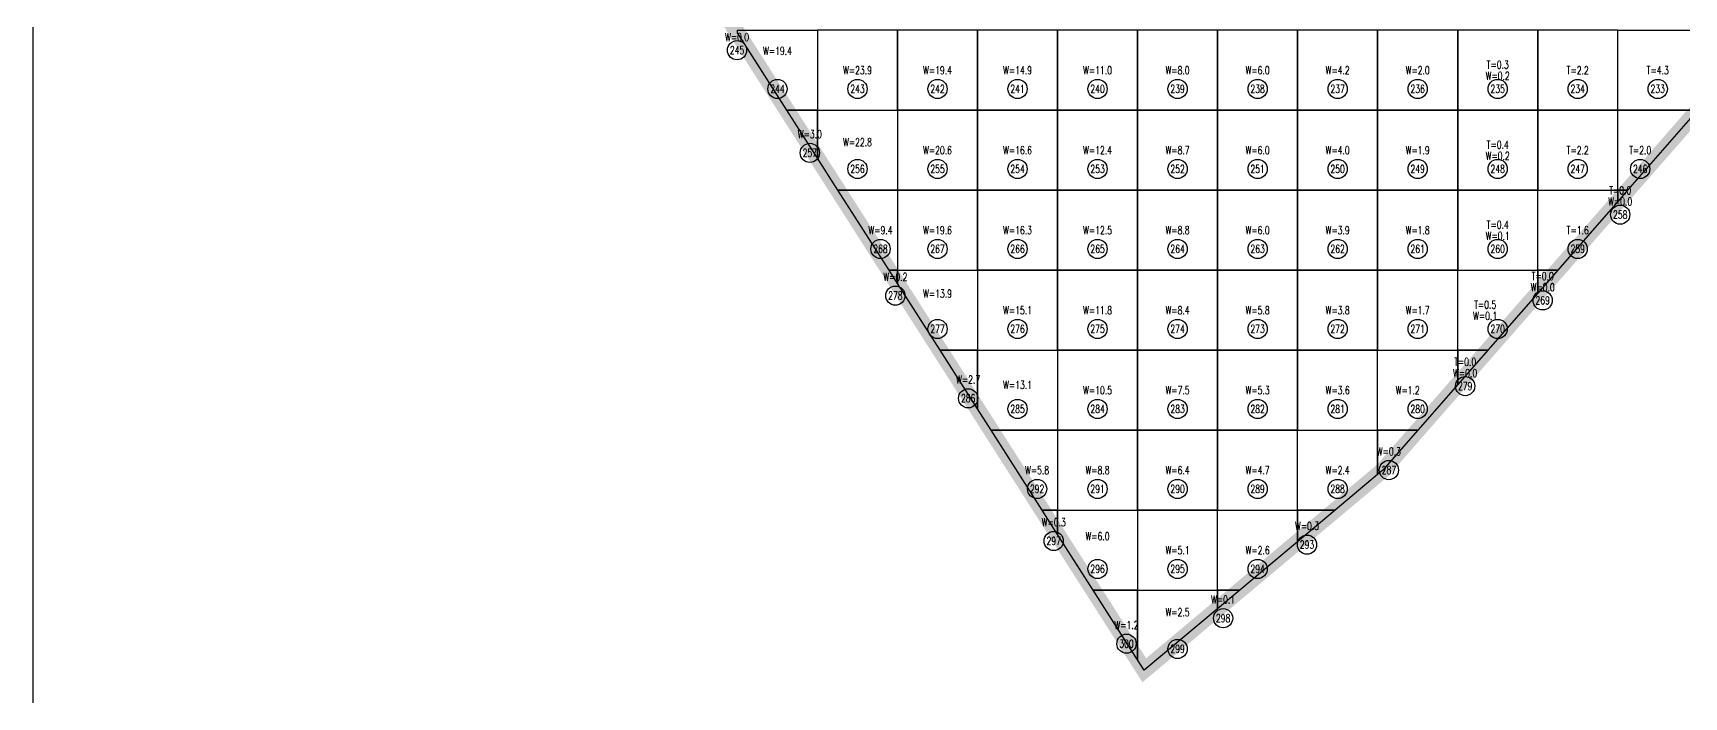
# Model space of a CAD drawing. Extents: x 4283 to 40403, y 1134 to 1764.
# Drawn here: x 21163.5 to 21249.4, y 1572.9 to 1607.4 of the extents above; entities that cross this region are included whole.
import ezdxf
from ezdxf.enums import TextEntityAlignment as Align

# ---------------------------------------------------------------- set-up
doc = ezdxf.new("R2010")
doc.units = 0
for name, color, linetype in [('tdz_25-4方格网', 2, 'Continuous'), ('tdz_25-4方格网计算', 7, 'Continuous'), ('tdz_土方计算图', 7, 'Continuous'), ('tdz_格田', 6, 'Continuous')]:
    doc.layers.add(name, color=color, linetype=linetype)
doc.styles.add('GLandNum', font='txt_____.ttf', dxfattribs={"width": 0.7, "height": 0.5})

msp = doc.modelspace()

# ---------------------------------------------------------------- linework, layer by layer
at = {"layer": 'tdz_25-4方格网', "linetype": 'Continuous'}
for points in [[(21200.139, 1607.446, 2827.533), (21200.139, 1607.58, 2827.535), (21204.306, 1607.58, 2827.351), (21204.306, 1603.413, 2827.409), (21202.713, 1603.413, 2827.444)], [(21204.306, 1607.58, 2827.351), (21204.306, 1603.413, 2827.409), (21208.473, 1603.413, 2827.256), (21208.473, 1607.58, 2827.144)], [(21208.473, 1607.58, 2827.144), (21208.473, 1603.413, 2827.256), (21212.639, 1603.413, 2827.083), (21212.639, 1607.58, 2826.961)], [(21212.639, 1607.58, 2826.961), (21212.639, 1603.413, 2827.083), (21216.806, 1603.413, 2826.91), (21216.806, 1607.58, 2826.778)], [(21216.806, 1607.58, 2826.778), (21216.806, 1603.413, 2826.91), (21220.973, 1603.413, 2826.738), (21220.973, 1607.58, 2826.667)], [(21220.973, 1607.58, 2826.667), (21220.973, 1603.413, 2826.738), (21225.139, 1603.413, 2826.609), (21225.139, 1607.58, 2826.558)], [(21225.139, 1607.58, 2826.558), (21225.139, 1603.413, 2826.609), (21229.306, 1603.413, 2826.512), (21229.306, 1607.58, 2826.511)], [(21229.306, 1607.58, 2826.511), (21229.306, 1603.413, 2826.512), (21233.473, 1603.413, 2826.416), (21233.473, 1607.58, 2826.394)], [(21233.473, 1607.58, 2826.394), (21233.473, 1603.413, 2826.416), (21237.639, 1603.413, 2826.318), (21237.639, 1607.58, 2826.294)], [(21237.639, 1607.58, 2826.294), (21237.639, 1603.413, 2826.318), (21241.806, 1603.413, 2826.219), (21241.806, 1607.58, 2826.198)], [(21241.806, 1607.58, 2826.198), (21241.806, 1603.413, 2826.219), (21245.973, 1603.413, 2826.119), (21245.973, 1607.58, 2826.099)], [(21250.134, 1603.413, 2826.048), (21245.973, 1603.413, 2826.119), (21245.973, 1607.58, 2826.099), (21250.139, 1607.58, 2826), (21250.139, 1603.42, 2826.048)], [(21202.713, 1603.413, 2827.444), (21204.306, 1603.413, 2827.409), (21204.306, 1600.916, 2827.378)], [(21204.306, 1600.916, 2827.378), (21204.306, 1603.413, 2827.409), (21208.473, 1603.413, 2827.256), (21208.473, 1599.246, 2827.25), (21205.371, 1599.246, 2827.332)], [(21208.473, 1603.413, 2827.256), (21208.473, 1599.246, 2827.25), (21212.639, 1599.246, 2827.107), (21212.639, 1603.413, 2827.083)], [(21212.639, 1603.413, 2827.083), (21212.639, 1599.246, 2827.107), (21216.806, 1599.246, 2826.952), (21216.806, 1603.413, 2826.91)], [(21216.806, 1603.413, 2826.91), (21216.806, 1599.246, 2826.952), (21220.973, 1599.246, 2826.782), (21220.973, 1603.413, 2826.738)], [(21220.973, 1603.413, 2826.738), (21220.973, 1599.246, 2826.782), (21225.139, 1599.246, 2826.634), (21225.139, 1603.413, 2826.609)], [(21225.139, 1603.413, 2826.609), (21225.139, 1599.246, 2826.634), (21229.306, 1599.246, 2826.537), (21229.306, 1603.413, 2826.512)], [(21229.306, 1603.413, 2826.512), (21229.306, 1599.246, 2826.537), (21233.473, 1599.246, 2826.438), (21233.473, 1603.413, 2826.416)], [(21233.473, 1603.413, 2826.416), (21233.473, 1599.246, 2826.438), (21237.639, 1599.246, 2826.338), (21237.639, 1603.413, 2826.318)], [(21237.639, 1603.413, 2826.318), (21237.639, 1599.246, 2826.338), (21241.806, 1599.246, 2826.239), (21241.806, 1603.413, 2826.219)], [(21241.806, 1603.413, 2826.219), (21241.806, 1599.246, 2826.239), (21245.973, 1599.246, 2826.154), (21245.973, 1603.413, 2826.119)], [(21245.973, 1603.413, 2826.119), (21250.134, 1603.413, 2826.048), (21246.49, 1599.246, 2826.148), (21245.973, 1599.246, 2826.154)], [(21205.371, 1599.246, 2827.332), (21208.473, 1599.246, 2827.25), (21208.473, 1595.08, 2827.217), (21208.03, 1595.08, 2827.222)], [(21208.473, 1599.246, 2827.25), (21208.473, 1595.08, 2827.217), (21212.639, 1595.08, 2827.09), (21212.639, 1599.246, 2827.107)], [(21212.639, 1599.246, 2827.107), (21212.639, 1595.08, 2827.09), (21216.806, 1595.08, 2826.954), (21216.806, 1599.246, 2826.952)], [(21216.806, 1599.246, 2826.952), (21216.806, 1595.08, 2826.954), (21220.973, 1595.08, 2826.799), (21220.973, 1599.246, 2826.782)], [(21220.973, 1599.246, 2826.782), (21220.973, 1595.08, 2826.799), (21225.139, 1595.08, 2826.656), (21225.139, 1599.246, 2826.634)], [(21225.139, 1599.246, 2826.634), (21225.139, 1595.08, 2826.656), (21229.306, 1595.08, 2826.557), (21229.306, 1599.246, 2826.537)], [(21229.306, 1599.246, 2826.537), (21229.306, 1595.08, 2826.557), (21233.473, 1595.08, 2826.458), (21233.473, 1599.246, 2826.438)], [(21233.473, 1599.246, 2826.438), (21233.473, 1595.08, 2826.458), (21237.639, 1595.08, 2826.358), (21237.639, 1599.246, 2826.338)], [(21237.639, 1599.246, 2826.338), (21237.639, 1595.08, 2826.358), (21241.806, 1595.08, 2826.261), (21241.806, 1599.246, 2826.239)], [(21242.847, 1595.08, 2826.249), (21241.806, 1595.08, 2826.261), (21241.806, 1599.246, 2826.239), (21245.973, 1599.246, 2826.154), (21245.973, 1598.655, 2826.163)], [(21245.973, 1599.246, 2826.154), (21246.49, 1599.246, 2826.148), (21245.973, 1598.655, 2826.163)], [(21208.03, 1595.08, 2827.222), (21208.473, 1595.08, 2827.217), (21208.473, 1594.386, 2827.203)], [(21208.473, 1594.386, 2827.203), (21208.473, 1595.08, 2827.217), (21212.639, 1595.08, 2827.09), (21212.639, 1590.913, 2827.059), (21210.689, 1590.913, 2827.111)], [(21212.639, 1595.08, 2827.09), (21212.639, 1590.913, 2827.059), (21216.806, 1590.913, 2826.931), (21216.806, 1595.08, 2826.954)], [(21216.806, 1595.08, 2826.954), (21216.806, 1590.913, 2826.931), (21220.973, 1590.913, 2826.802), (21220.973, 1595.08, 2826.799)], [(21220.973, 1595.08, 2826.799), (21220.973, 1590.913, 2826.802), (21225.139, 1590.913, 2826.657), (21225.139, 1595.08, 2826.656)], [(21225.139, 1595.08, 2826.656), (21225.139, 1590.913, 2826.657), (21229.306, 1590.913, 2826.577), (21229.306, 1595.08, 2826.557)], [(21229.306, 1595.08, 2826.557), (21229.306, 1590.913, 2826.577), (21233.473, 1590.913, 2826.478), (21233.473, 1595.08, 2826.458)], [(21233.473, 1595.08, 2826.458), (21233.473, 1590.913, 2826.478), (21237.639, 1590.913, 2826.378), (21237.639, 1595.08, 2826.358)], [(21239.203, 1590.913, 2826.35), (21237.639, 1590.913, 2826.378), (21237.639, 1595.08, 2826.358), (21241.806, 1595.08, 2826.261), (21241.806, 1593.89, 2826.278)], [(21241.806, 1595.08, 2826.261), (21242.847, 1595.08, 2826.249), (21241.806, 1593.89, 2826.278)], [(21210.689, 1590.913, 2827.111), (21212.639, 1590.913, 2827.059), (21212.639, 1587.856, 2827.029)], [(21212.639, 1587.856, 2827.029), (21212.639, 1590.913, 2827.059), (21216.806, 1590.913, 2826.931), (21216.806, 1586.746, 2826.899), (21213.347, 1586.746, 2827)], [(21216.806, 1590.913, 2826.931), (21216.806, 1586.746, 2826.899), (21220.973, 1586.746, 2826.771), (21220.973, 1590.913, 2826.802)], [(21220.973, 1590.913, 2826.802), (21220.973, 1586.746, 2826.771), (21225.139, 1586.746, 2826.661), (21225.139, 1590.913, 2826.657)], [(21225.139, 1590.913, 2826.657), (21225.139, 1586.746, 2826.661), (21229.306, 1586.746, 2826.582), (21229.306, 1590.913, 2826.577)], [(21229.306, 1590.913, 2826.577), (21229.306, 1586.746, 2826.582), (21233.473, 1586.746, 2826.498), (21233.473, 1590.913, 2826.478)], [(21235.56, 1586.746, 2826.451), (21233.473, 1586.746, 2826.498), (21233.473, 1590.913, 2826.478), (21237.639, 1590.913, 2826.378), (21237.639, 1589.125, 2826.393)], [(21237.639, 1590.913, 2826.378), (21239.203, 1590.913, 2826.35), (21237.639, 1589.125, 2826.393)], [(21213.347, 1586.746, 2827), (21216.806, 1586.746, 2826.899), (21216.806, 1582.58, 2826.868), (21216.006, 1582.58, 2826.888)], [(21216.806, 1586.746, 2826.899), (21216.806, 1582.58, 2826.868), (21220.973, 1582.58, 2826.74), (21220.973, 1586.746, 2826.771)], [(21220.973, 1586.746, 2826.771), (21220.973, 1582.58, 2826.74), (21225.139, 1582.58, 2826.667), (21225.139, 1586.746, 2826.661)], [(21225.139, 1586.746, 2826.661), (21225.139, 1582.58, 2826.667), (21229.306, 1582.58, 2826.592), (21229.306, 1586.746, 2826.582)], [(21231.257, 1582.58, 2826.535), (21229.306, 1582.58, 2826.592), (21229.306, 1586.746, 2826.582), (21233.473, 1586.746, 2826.498), (21233.473, 1584.438, 2826.505)], [(21233.473, 1586.746, 2826.498), (21235.56, 1586.746, 2826.451), (21233.73, 1584.653, 2826.502), (21233.473, 1584.438, 2826.505)], [(21216.006, 1582.58, 2826.888), (21216.806, 1582.58, 2826.868), (21216.806, 1581.326, 2826.855)], [(21216.806, 1581.326, 2826.855), (21216.806, 1582.58, 2826.868), (21220.973, 1582.58, 2826.74), (21220.973, 1578.413, 2826.708), (21218.665, 1578.413, 2826.778)], [(21220.973, 1582.58, 2826.74), (21220.973, 1578.413, 2826.708), (21225.139, 1578.413, 2826.65), (21225.139, 1582.58, 2826.667)], [(21226.29, 1578.413, 2826.601), (21225.139, 1578.413, 2826.65), (21225.139, 1582.58, 2826.667), (21229.306, 1582.58, 2826.592), (21229.306, 1580.943, 2826.561)], [(21229.306, 1582.58, 2826.592), (21231.257, 1582.58, 2826.535), (21229.306, 1580.943, 2826.561)], [(21218.665, 1578.413, 2826.778), (21220.973, 1578.413, 2826.708), (21220.973, 1574.795, 2826.682)], [(21220.973, 1574.795, 2826.682), (21220.973, 1578.413, 2826.708), (21225.139, 1578.413, 2826.65), (21225.139, 1577.448, 2826.616), (21221.323, 1574.246, 2826.667)], [(21225.139, 1578.413, 2826.65), (21226.29, 1578.413, 2826.601), (21225.139, 1577.448, 2826.616)]]:
    msp.add_polyline3d(points, close=True, dxfattribs=at)
at = {"layer": 'tdz_25-4方格网计算', "color": 7, "linetype": 'Continuous'}
for centre in [(21200.118, 1606.541), (21202.223, 1604.524), (21206.389, 1604.524), (21210.556, 1604.524), (21214.723, 1604.524), (21218.889, 1604.524), (21223.056, 1604.524), (21227.223, 1604.524), (21231.389, 1604.524), (21235.556, 1604.524), (21239.723, 1604.524), (21243.889, 1604.524), (21248.056, 1604.524), (21203.908, 1601.192), (21206.389, 1600.357), (21210.556, 1600.357), (21214.723, 1600.357), (21218.889, 1600.357), (21223.056, 1600.357), (21227.223, 1600.357), (21231.389, 1600.357), (21235.556, 1600.357), (21239.723, 1600.357), (21243.889, 1600.357), (21247.142, 1600.357), (21246.102, 1597.978), (21207.587, 1596.191), (21210.556, 1596.191), (21214.723, 1596.191), (21218.889, 1596.191), (21223.056, 1596.191), (21227.223, 1596.191), (21231.389, 1596.191), (21235.556, 1596.191), (21239.723, 1596.191), (21243.889, 1596.191), (21208.362, 1593.76), (21242.066, 1593.512), (21210.556, 1592.024), (21214.723, 1592.024), (21218.889, 1592.024), (21223.056, 1592.024), (21227.223, 1592.024), (21231.389, 1592.024), (21235.556, 1592.024), (21239.723, 1592.024), (21238.03, 1589.047), (21212.152, 1588.412), (21214.723, 1587.857), (21218.889, 1587.857), (21223.056, 1587.857), (21227.223, 1587.857), (21231.389, 1587.857), (21235.556, 1587.857), (21234.059, 1584.674), (21215.741, 1583.691), (21218.889, 1583.691), (21223.056, 1583.691), (21227.223, 1583.691), (21231.389, 1583.691), (21216.606, 1580.98), (21229.794, 1580.789), (21218.889, 1579.524), (21223.056, 1579.524), (21227.223, 1579.524), (21225.427, 1576.958), (21220.396, 1575.632), (21223.056, 1575.357)]:
    msp.add_circle(centre, 0.5, dxfattribs=at)
at = {"layer": 'tdz_土方计算图', "linetype": 'Continuous'}
msp.add_lwpolyline([(21163.46, 1512.357), (21163.46, 1512.357), (21163.46, 1672.357), (21163.46, 1672.357)], dxfattribs=at)
at = {"layer": 'tdz_格田', "linetype": 'Continuous', "lineweight": 60, "const_width": 0.833}
msp.add_lwpolyline([(21221.323, 1574.246), (21183.473, 1633.566), (21229.787, 1670.468), (21273.447, 1630.074), (21233.73, 1584.653), (21221.323, 1574.246)], close=True, dxfattribs=at)

# ---------------------------------------------------------------- texts
at = {"layer": 'tdz_25-4方格网计算', "color": 173, "linetype": 'Continuous', "style": 'GLandNum', "width": 0.7}
for s, p in [('W=0.0', (21200.118, 1607.221)), ('W=19.4', (21202.223, 1606.504)), ('W=23.9', (21206.389, 1605.496)), ('W=19.4', (21210.556, 1605.496)), ('W=14.9', (21214.723, 1605.496)), ('W=11.0', (21218.889, 1605.496)), ('W=8.0', (21223.056, 1605.496)), ('W=6.0', (21227.223, 1605.496)), ('W=4.2', (21231.389, 1605.496)), ('W=2.0', (21235.556, 1605.496)), ('W=0.2', (21239.723, 1605.205)), ('W=3.0', (21203.908, 1602.164)), ('W=22.8', (21206.389, 1601.747)), ('W=20.6', (21210.556, 1601.33)), ('W=16.6', (21214.723, 1601.33)), ('W=12.4', (21218.889, 1601.33)), ('W=8.7', (21223.056, 1601.33)), ('W=6.0', (21227.223, 1601.33)), ('W=4.0', (21231.389, 1601.33)), ('W=1.9', (21235.556, 1601.33)), ('W=0.2', (21239.723, 1601.038)), ('W=0.0', (21246.102, 1598.659)), ('W=9.4', (21207.587, 1597.163)), ('W=19.6', (21210.556, 1597.163)), ('W=16.3', (21214.723, 1597.163)), ('W=12.5', (21218.889, 1597.163)), ('W=8.8', (21223.056, 1597.163)), ('W=6.0', (21227.223, 1597.163)), ('W=3.9', (21231.389, 1597.163)), ('W=1.8', (21235.556, 1597.163)), ('W=0.1', (21239.723, 1596.871)), ('W=0.2', (21208.362, 1594.733)), ('W=13.9', (21210.556, 1593.864)), ('W=0.0', (21242.066, 1594.193)), ('W=15.1', (21214.723, 1592.996)), ('W=11.8', (21218.889, 1592.996)), ('W=8.4', (21223.056, 1592.996)), ('W=5.8', (21227.223, 1592.996)), ('W=3.8', (21231.389, 1592.996)), ('W=1.7', (21235.556, 1592.996)), ('W=0.1', (21239.072, 1592.705)), ('W=2.7', (21212.152, 1589.384)), ('W=0.0', (21238.03, 1589.727)), ('W=13.1', (21214.723, 1589.107)), ('W=10.5', (21218.889, 1588.83)), ('W=7.5', (21223.056, 1588.83)), ('W=5.3', (21227.223, 1588.83)), ('W=3.6', (21231.389, 1588.83)), ('W=1.2', (21235.036, 1588.83)), ('W=0.3', (21234.059, 1585.646)), ('W=5.8', (21215.741, 1584.663)), ('W=8.8', (21218.889, 1584.663)), ('W=6.4', (21223.056, 1584.663)), ('W=4.7', (21227.223, 1584.663)), ('W=2.4', (21231.389, 1584.663)), ('W=0.3', (21216.606, 1581.953)), ('W=0.3', (21229.794, 1581.761)), ('W=6.0', (21218.889, 1581.224)), ('W=5.1', (21223.056, 1580.496)), ('W=2.6', (21227.223, 1580.496)), ('W=2.5', (21223.056, 1577.267)), ('W=0.1', (21225.427, 1577.93)), ('W=1.2', (21220.396, 1576.604))]:
    msp.add_text(s, height=0.4167, dxfattribs=at).set_placement(p, align=Align.MIDDLE_CENTER)
at = {"layer": 'tdz_25-4方格网计算', "color": 7, "linetype": 'Continuous', "style": 'GLandNum', "width": 0.7}
for s, p in [('245', (21200.118, 1606.541)), ('244', (21202.223, 1604.524)), ('243', (21206.389, 1604.524)), ('242', (21210.556, 1604.524)), ('241', (21214.723, 1604.524)), ('240', (21218.889, 1604.524)), ('239', (21223.056, 1604.524)), ('238', (21227.223, 1604.524)), ('237', (21231.389, 1604.524)), ('236', (21235.556, 1604.524)), ('235', (21239.723, 1604.524)), ('234', (21243.889, 1604.524)), ('233', (21248.056, 1604.524)), ('257', (21203.908, 1601.192)), ('256', (21206.389, 1600.357)), ('255', (21210.556, 1600.357)), ('254', (21214.723, 1600.357)), ('253', (21218.889, 1600.357)), ('252', (21223.056, 1600.357)), ('251', (21227.223, 1600.357)), ('250', (21231.389, 1600.357)), ('249', (21235.556, 1600.357)), ('248', (21239.723, 1600.357)), ('247', (21243.889, 1600.357)), ('246', (21247.142, 1600.357)), ('258', (21246.102, 1597.978)), ('268', (21207.587, 1596.191)), ('267', (21210.556, 1596.191)), ('266', (21214.723, 1596.191)), ('265', (21218.889, 1596.191)), ('264', (21223.056, 1596.191)), ('263', (21227.223, 1596.191)), ('262', (21231.389, 1596.191)), ('261', (21235.556, 1596.191)), ('260', (21239.723, 1596.191)), ('259', (21243.889, 1596.191)), ('278', (21208.362, 1593.76)), ('269', (21242.066, 1593.512)), ('277', (21210.556, 1592.024)), ('276', (21214.723, 1592.024)), ('275', (21218.889, 1592.024)), ('274', (21223.056, 1592.024)), ('273', (21227.223, 1592.024)), ('272', (21231.389, 1592.024)), ('271', (21235.556, 1592.024)), ('270', (21239.723, 1592.024)), ('286', (21212.152, 1588.412)), ('279', (21238.03, 1589.047)), ('285', (21214.723, 1587.857)), ('284', (21218.889, 1587.857)), ('283', (21223.056, 1587.857)), ('282', (21227.223, 1587.857)), ('281', (21231.389, 1587.857)), ('280', (21235.556, 1587.857)), ('287', (21234.059, 1584.674)), ('292', (21215.741, 1583.691)), ('291', (21218.889, 1583.691)), ('290', (21223.056, 1583.691)), ('289', (21227.223, 1583.691)), ('288', (21231.389, 1583.691)), ('297', (21216.606, 1580.98)), ('293', (21229.794, 1580.789)), ('296', (21218.889, 1579.524)), ('295', (21223.056, 1579.524)), ('294', (21227.223, 1579.524)), ('298', (21225.427, 1576.958)), ('300', (21220.396, 1575.632)), ('299', (21223.056, 1575.357))]:
    msp.add_text(s, height=0.4167, dxfattribs=at).set_placement(p, align=Align.MIDDLE_CENTER)
at = {"layer": 'tdz_25-4方格网计算', "color": 2, "linetype": 'Continuous', "style": 'GLandNum', "width": 0.7}
for s, p in [('T=0.3', (21239.723, 1605.788)), ('T=2.2', (21243.889, 1605.496)), ('T=4.3', (21248.055, 1605.496)), ('T=0.4', (21239.723, 1601.621)), ('T=2.2', (21243.889, 1601.33)), ('T=2.0', (21247.142, 1601.33)), ('T=0.0', (21246.102, 1599.242)), ('T=0.4', (21239.723, 1597.455)), ('T=1.6', (21243.889, 1597.163)), ('T=0.0', (21242.066, 1594.776)), ('T=0.5', (21239.072, 1593.288)), ('T=0.0', (21238.03, 1590.31))]:
    msp.add_text(s, height=0.4167, dxfattribs=at).set_placement(p, align=Align.MIDDLE_CENTER)

doc.saveas('drawing.dxf')
